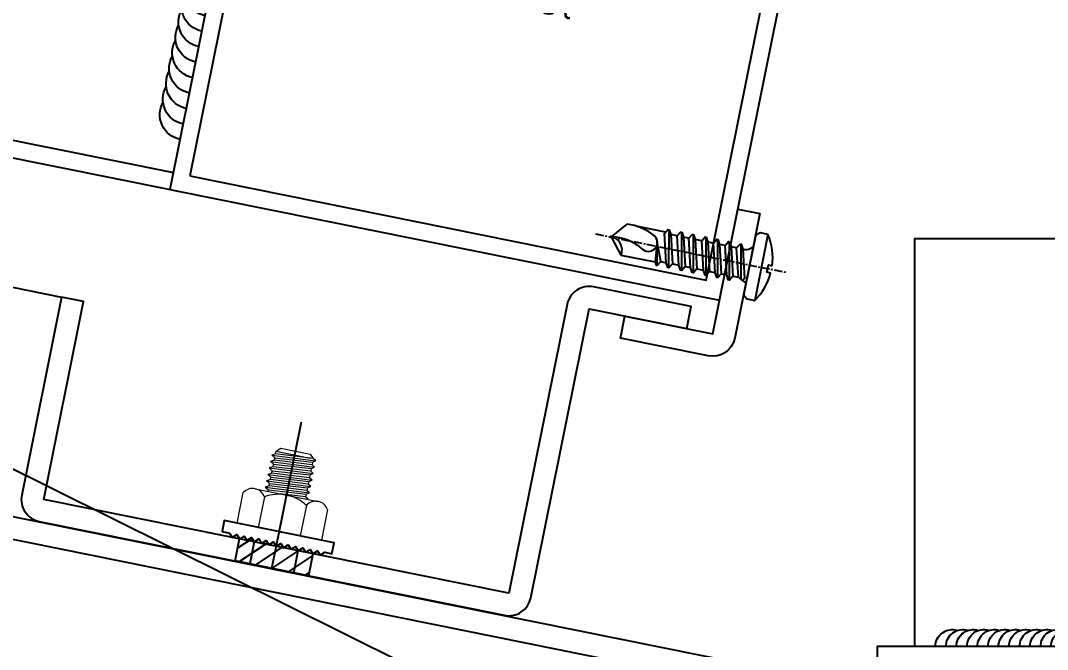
# Model space of a CAD drawing. Extents: x -3378 to 102197, y -3799 to 48702.
# Drawn here: x 85632.6 to 85770, y 23558.2 to 23642.3 of the extents above; entities that cross this region are included whole.
import ezdxf

# ---------------------------------------------------------------- set-up
doc = ezdxf.new("R2010")
doc.units = 0
doc.linetypes.add('CENTER', pattern=[2, 1.25, -0.25, 0.25, -0.25])
for name, color, linetype in [('11', 11, 'Continuous'), ('24WELD', 55, 'Continuous'), ('3', 3, 'Continuous'), ('4', 4, 'Continuous'), ('6', 6, 'Continuous'), ('ARR', 6, 'Continuous'), ('BCM-DIM', 54, 'Continuous'), ('DIM', 173, 'Continuous'), ('GM_SECT_15', 15, 'Continuous'), ('LAYER3', 165, 'Continuous'), ('螺絲 固定五金 FASTENERS', 124, 'Continuous'), ('視覺模型鋁擠型暫替', 4, 'Continuous'), ('視覺模型鋁擠型暫替材質文字', 1, 'Continuous'), ('金屬面材 METAL PANEL', 2, 'Continuous')]:
    doc.layers.add(name, color=color, linetype=linetype)
doc.layers.add('12', color=3, linetype='Continuous', lineweight=9)
doc.layers.add('不顯示', color=254, linetype='Continuous', plot=False)
doc.styles.add('DIM', font='simplex.shx', dxfattribs={"bigfont": 'chineset.shx'})
doc.styles.add('GM_ANNO_TEXT', font='simplex.shx', dxfattribs={"width": 0.8})
doc.dimstyles.new('GM_DIM', dxfattribs={"dimscale": 0, "dimtxt": 20, "dimasz": 10, "dimexe": 5, "dimexo": 5, "dimgap": 5, "dimtad": 1, "dimdec": 0, "dimdsep": 46, "dimtxsty": 'GM_ANNO_TEXT', "dimblk": 'ARCHTICK', "dimcen": 0, "dimclrd": 4, "dimclre": 4, "dimclrt": 10, "dimadec": 0, "dimazin": 2, "dimtfac": 1, "dimtdec": 0, "dimtix": 1, "dimtofl": 0, "dimtmove": 2, "dimatfit": 3, "dimfxl": 1.5, "dimarcsym": 1})

# ---------------------------------------------------------------- blocks, each defined once
blk = doc.blocks.new('A$C19b21843')
at = {"layer": '11'}
blk.add_lwpolyline([(3.5, 4), (3, 3.5), (3.5, 3), (3, 2.5), (3.5, 2), (3, 1.5), (3.5, 1), (3.5, 0), (5, 0), (5, 15), (3.5, 15), (3.5, 14), (3, 13.5), (3.5, 13), (3, 12.5), (3.5, 12), (3, 11.5), (3.5, 11), (3, 10.5), (3.5, 10), (3, 9.5), (3.5, 9), (3, 8.5), (3.5, 8), (3, 7.5), (3.5, 7), (3, 6.5), (3.5, 6), (3, 5.5), (3.5, 5), (3, 4.5)], close=True, dxfattribs=at)
at = {"layer": '12'}
for p, q in [((5, 13.25), (9.17, 13.25)), ((10, 11.81), (10, 3.19)), ((9.17, 10.37), (5, 10.37)), ((10, 10.03), (10.19, 10.03)), ((10.46, 10.5), (10.89, 4.57)), ((10.73, 10.03), (11.06, 10.03)), ((11.34, 10.5), (11.77, 4.57)), ((11.61, 10.03), (11.94, 10.03)), ((12.21, 10.5), (12.64, 4.57)), ((12.48, 10.03), (12.81, 10.03)), ((13.09, 10.5), (13.52, 4.57)), ((13.36, 10.03), (13.69, 10.03)), ((13.96, 10.5), (14.39, 4.57)), ((14.23, 10.03), (14.56, 10.03)), ((14.84, 10.5), (15.27, 4.57)), ((9.17, 4.63), (5, 4.63)), ((10, 4.95), (10.02, 4.57)), ((10.62, 4.97), (10.25, 4.97)), ((11.5, 4.97), (11.13, 4.97)), ((12.38, 4.97), (12, 4.97)), ((13.25, 4.97), (12.88, 4.97)), ((14.12, 4.97), (13.75, 4.97)), ((15, 4.97), (14.63, 4.97)), ((9.17, 1.75), (5, 1.75))]:
    blk.add_line(p, q, dxfattribs=at)
for points in [[(10.73, 10.03), (10.46, 10.5), (10.19, 10.03), (10.62, 4.97), (10.89, 4.57), (11.13, 4.97)], [(11.61, 10.03), (11.34, 10.5), (11.06, 10.03), (11.5, 4.97), (11.77, 4.57), (12, 4.97)], [(12.48, 10.03), (12.21, 10.5), (11.94, 10.03), (12.38, 4.97), (12.64, 4.57), (12.88, 4.97)], [(13.36, 10.03), (13.09, 10.5), (12.81, 10.03), (13.25, 4.97), (13.52, 4.57), (13.75, 4.97)], [(14.23, 10.03), (13.96, 10.5), (13.69, 10.03), (14.12, 4.97), (14.39, 4.57), (14.63, 4.97)], [(15.11, 10.03), (14.84, 10.5), (14.56, 10.03), (15, 4.97), (15.27, 4.57), (15.5, 4.97)]]:
    blk.add_lwpolyline(points, close=True, dxfattribs=at)
for points in [[(15.11, 10.03), (15.47, 10.03), (15.47, 5.41)], [(15.47, 10.03), (16, 9.5), (16, 5.5), (15.5, 5)], [(10, 4.59), (10.02, 4.57), (10.25, 4.97), (10, 8.4)]]:
    blk.add_lwpolyline(points, dxfattribs=at)
for centre, radius, start, end in [((8.34, 11.81), 1.66, 300, 60), ((4.63, 7.5), 5.37, 327.686, 32.314), ((8.34, 3.19), 1.66, 300, 60)]:
    blk.add_arc(centre, radius, start, end, dxfattribs=at)
at = {"layer": '3'}
for p, q in [((1.77, 12.5), (3.38, 10.88)), ((0, 12.01), (3.25, 8.75)), ((3, 10.5), (0, 10.5)), ((0, 9.74), (3.12, 6.62)), ((0, 7.48), (3.49, 3.99)), ((0, 5.22), (2.72, 2.5)), ((0, 4.5), (3, 4.5)), ((0, 2.96), (0.46, 2.5))]:
    blk.add_line(p, q, dxfattribs=at)
at = {"layer": '4'}
blk.add_line((0, 7.5), (20, 7.5), dxfattribs=at)
at = {"layer": '6'}
blk.add_lwpolyline([(0, 12.5), (3, 12.5), (3.5, 12), (3, 11.5), (3.5, 11), (3, 10.5), (3.5, 10), (3, 9.5), (3.5, 9), (3, 8.5), (3.5, 8), (3, 7.5), (3.5, 7), (3, 6.5), (3.5, 6), (3, 5.5), (3.5, 5), (3, 4.5), (3.5, 4), (3, 3.5), (3.5, 3), (3, 2.5), (0, 2.5)], close=True, dxfattribs=at)
blk = doc.blocks.new('A$C20AE7E0D')
at = {"layer": 'ARR', "color": 0, "linetype": 'ByBlock', "ltscale": 0.3}
for p, q in [((-1.61, -4.5), (-1.61, 4.5)), ((0.5, 2.24), (1.14, 1.9)), ((0.72, 2.13), (1.65, -2.5)), ((1.89, 1.9), (1.14, 1.9)), ((2.24, 2.5), (3.24, -2.5)), ((3.48, 1.9), (2.73, 1.9)), ((3.83, 2.5), (4.83, -2.5)), ((5.07, 1.9), (4.32, 1.9)), ((5.42, 2.5), (6.42, -2.5)), ((6.81, 1.9), (5.91, 1.9)), ((7.16, 2.5), (8.16, -2.5)), ((8.4, 1.9), (7.65, 1.9)), ((8.75, 2.5), (9.75, -2.5)), ((10.14, 1.9), (9.24, 1.9)), ((10.49, 2.5), (11.49, -2.5)), ((11.73, 1.9), (10.98, 1.9)), ((12.08, 2.5), (12.7, -0.6)), ((17.12, 2.1), (12.46, 2.1)), ((18.83, 0.06), (17.12, 2.1)), ((18.83, 0.06), (18.95, 0.06)), ((19, -0.01), (19, 0.01)), ((18.83, -0.06), (17.12, -2.1)), ((18.83, -0.06), (18.95, -0.06)), ((2.14, -1.9), (2.89, -1.9)), ((3.73, -1.9), (4.48, -1.9)), ((5.32, -1.9), (6.07, -1.9)), ((6.91, -1.9), (7.81, -1.9)), ((8.65, -1.9), (9.4, -1.9)), ((10.24, -1.9), (11.14, -1.9)), ((11.87, -2.1), (15.91, -2.1))]:
    blk.add_line(p, q, dxfattribs=at)
at = {"layer": 'ARR', "color": 0, "linetype": 'CENTER', "ltscale": 0.87}
blk.add_line((21, 0), (-5.1, 0), dxfattribs=at)
at = {"layer": 'ARR', "color": 0, "linetype": 'ByBlock', "ltscale": 0.3}
blk.add_lwpolyline([(-2.98, -0.5, 0.134476), (-1.61, -4.5), (-0.58, -4.5, 0.198912), (-0.44, -4.44), (-0.06, -4.06, 0.198912), (0, -3.92), (0, 3.92, 0.198912), (-0.06, 4.06), (-0.44, 4.44, 0.198912), (-0.58, 4.5), (-1.61, 4.5, 0.134562), (-2.98, 0.5), (-2.48, 0.5), (-2.48, -0.5), (-2.98, -0.5)], format="xyb", dxfattribs=at)
blk.add_lwpolyline([(1.14, 1.9), (2.14, -1.9), (1.8, -2.5), (1.65, -2.5), (1.3, -1.9), (0.3, 1.9), (0.5, 2.24)], dxfattribs=at)
for points in [[(3.24, -2.5), (2.89, -1.9), (1.89, 1.9), (2.24, 2.5), (2.39, 2.5), (2.73, 1.9), (3.73, -1.9), (3.39, -2.5)], [(4.83, -2.5), (4.48, -1.9), (3.48, 1.9), (3.83, 2.5), (3.98, 2.5), (4.32, 1.9), (5.32, -1.9), (4.98, -2.5)], [(6.42, -2.5), (6.07, -1.9), (5.07, 1.9), (5.42, 2.5), (5.57, 2.5), (5.91, 1.9), (6.91, -1.9), (6.57, -2.5)], [(8.16, -2.5), (7.81, -1.9), (6.81, 1.9), (7.16, 2.5), (7.31, 2.5), (7.65, 1.9), (8.65, -1.9), (8.31, -2.5)], [(9.75, -2.5), (9.4, -1.9), (8.4, 1.9), (8.75, 2.5), (8.9, 2.5), (9.24, 1.9), (10.24, -1.9), (9.9, -2.5)], [(11.49, -2.5), (11.14, -1.9), (10.14, 1.9), (10.49, 2.5), (10.64, 2.5), (10.98, 1.9), (11.98, -1.9), (11.64, -2.5)], [(12.08, 2.5), (11.73, 1.9), (12.7, -0.6), (12.46, 2.1), (12.23, 2.5)]]:
    blk.add_lwpolyline(points, close=True, dxfattribs=at)
for centre, radius, start, end in [((0.67, 3.07), 0.874, 220.3388, 257.7802), ((18.9, 1.75), 1.82, 168.8617, 267.6865), ((13.86, -0.29), 1.2, 56.152, 236.152), ((17.85, 6.88), 7.01, 241.6458, 278.008), ((18.95, 0.01), 0.05, 0, 90), ((16.52, 4.88), 7.01, 241.6458, 274.9541), ((18.95, -0.01), 0.05, 270, 0), ((1.17, -3.34), 1.44, 84.7312, 144.22)]:
    blk.add_arc(centre, radius, start, end, dxfattribs=at)
blk = doc.blocks.new('*U77')
at = {"color": 0, "linetype": 'ByBlock'}
blk.add_blockref('A$C20AE7E0D', (0, 0), dxfattribs=at)
blk = doc.blocks.new('75x75x2.3t')
at = {"layer": 'GM_SECT_15'}
for points in [[(0, -75), (75, -75), (75, 0), (0, 0)], [(2.3, -72.7), (72.7, -72.7), (72.7, -2.3), (2.3, -2.3)]]:
    blk.add_lwpolyline(points, close=True, dxfattribs=at)
at = {"layer": '不顯示', "linetype": 'Continuous', "insert": (21.79, -38.48), "char_height": 3.5, "attachment_point": 1, "style": 'DIM'}
blk.add_mtext_dynamic_manual_height_columns('75x75x2.3t', width=3.4858, gutter_width=17.5, heights=[0], dxfattribs=at)
blk = doc.blocks.new('箭頭2')
at = {"layer": 'LAYER3', "ltscale": 10}
blk.add_line((0, -5.77), (0, -205.77), dxfattribs=at)
blk = doc.blocks.new('L3燈具')
at = {"layer": 'LAYER3', "xscale": -1, "rotation": 71.53372761617614}
blk.add_blockref('箭頭2', (-225.15, 102.04, 0.01), dxfattribs=at)
blk = doc.blocks.new('*U654')
for centre, end in [((-143.92, 4.67), 286.3529), ((-141.43, 4.59), 286.3529), ((-138.93, 4.5), 286.3529), ((-136.43, 4.42), 286.3529), ((-133.93, 4.34), 286.3529), ((-131.43, 4.26), 286.3529), ((-128.93, 4.18), 286.3529), ((-126.43, 4.1), 286.3529), ((-123.93, 4.02), 286.3529), ((-121.44, 3.94), 286.3529), ((-118.94, 3.86), 286.3529), ((-116.44, 3.78), 286.3529), ((-113.94, 3.69), 286.3529), ((-111.44, 3.61), 286.3529), ((-108.94, 3.53), 286.3529), ((-106.44, 3.45), 286.3529), ((-103.95, 3.37), 286.3529), ((-101.45, 3.29), 286.3529), ((-98.95, 3.21), 286.3529), ((-96.45, 3.13), 286.3529), ((-93.95, 3.05), 286.3529), ((-91.45, 2.96), 286.3529), ((-88.95, 2.88), 286.3529), ((-86.45, 2.8), 286.3529), ((-83.96, 2.72), 286.3529), ((-81.46, 2.64), 286.3529), ((-78.96, 2.56), 286.3529), ((-76.46, 2.48), 286.3529), ((-73.96, 2.4), 286.3529), ((-71.46, 2.32), 286.3529), ((-68.96, 2.24), 286.3529), ((-66.47, 2.15), 286.3529), ((-63.97, 2.07), 286.3529), ((-61.47, 1.99), 286.3529), ((-58.97, 1.91), 286.3529), ((-56.47, 1.83), 286.3529), ((-53.97, 1.75), 286.3529), ((-51.47, 1.67), 286.3529), ((-48.97, 1.59), 286.3529), ((-46.48, 1.51), 286.3529), ((-43.98, 1.43), 286.3529), ((-41.48, 1.34), 286.3529), ((-38.98, 1.26), 286.3529), ((-36.48, 1.18), 286.3529), ((-33.98, 1.1), 286.3529), ((-31.48, 1.02), 286.3529), ((-28.98, 0.94), 286.3529), ((-26.49, 0.86), 286.3529), ((-23.99, 0.78), 286.3529), ((-21.49, 0.7), 286.3529), ((-18.99, 0.62), 286.3529), ((-16.49, 0.53), 286.3529), ((-13.99, 0.45), 286.3529), ((-11.49, 0.37), 286.3529), ((-9, 0.29), 286.3529), ((-6.5, 0.21), 286.3529), ((-4, 0.13), 358.1431)]:
    blk.add_arc(centre, 4, 178.1431, end)
blk = doc.blocks.new('組件01')
at = {"layer": '金屬面材 METAL PANEL', "linetype": 'Continuous'}
blk.add_lwpolyline([(-3, 62.5), (-3, 3), (-110, 3), (-110, 0), (-3, 0, 0.414214), (0, 3), (0, 62.5)], format="xyb", close=True, dxfattribs=at)
blk.add_lwpolyline([(-3, 57.5), (-105, 57.5), (-105, 3)], dxfattribs=at)
at = {"layer": '24WELD', "xscale": -0.5625000000000022, "yscale": 0.5625000000000022, "zscale": 0.5625, "rotation": 178.1430628016457}
blk.add_blockref('*U654', (-18.97, 3), dxfattribs=at)
blk = doc.blocks.new('*U412')
for centre, end in [((-68.96, 2.24), 286.3529), ((-66.47, 2.15), 286.3529), ((-63.97, 2.07), 286.3529), ((-61.47, 1.99), 286.3529), ((-58.97, 1.91), 286.3529), ((-56.47, 1.83), 286.3529), ((-53.97, 1.75), 286.3529), ((-51.47, 1.67), 286.3529), ((-48.97, 1.59), 286.3529), ((-46.48, 1.51), 286.3529), ((-43.98, 1.43), 286.3529), ((-41.48, 1.34), 286.3529), ((-38.98, 1.26), 286.3529), ((-36.48, 1.18), 286.3529), ((-33.98, 1.1), 286.3529), ((-31.48, 1.02), 286.3529), ((-28.98, 0.94), 286.3529), ((-26.49, 0.86), 286.3529), ((-23.99, 0.78), 286.3529), ((-21.49, 0.7), 286.3529), ((-18.99, 0.62), 286.3529), ((-16.49, 0.53), 286.3529), ((-13.99, 0.45), 286.3529), ((-11.49, 0.37), 286.3529), ((-9, 0.29), 286.3529), ((-6.5, 0.21), 286.3529), ((-4, 0.13), 358.1431)]:
    blk.add_arc(centre, 4, 178.1431, end)
blk = doc.blocks.new('_ArchTick')
at = {"color": 0, "linetype": 'ByBlock', "const_width": 0.15}
blk.add_lwpolyline([(-0.5, -0.5), (0.5, 0.5)], dxfattribs=at)
blk = doc.blocks.new('*D867')
at = {"layer": 'Defpoints', "color": 0, "ltscale": 10, "transparency": 16777216}
for p in [(85857.2, 24228.09, 0), (85594.88, 22648.09), (85857.2, 22648.09, 0)]:
    blk.add_point(p, dxfattribs=at)
at = {"layer": 'DIM', "color": 4, "lineweight": -2, "ltscale": 10, "transparency": 16777216}
for p, q in [((85852.2, 24228.09), (85589.88, 24228.09)), ((85594.88, 24228.09), (85594.88, 22648.09)), ((85852.2, 22648.09), (85589.88, 22648.09))]:
    blk.add_line(p, q, dxfattribs=at)
at = {"layer": 'DIM', "color": 4, "lineweight": -2, "ltscale": 10, "transparency": 16777216, "xscale": 10, "yscale": 10, "zscale": 10}
for p, rotation in [((85594.88, 24228.09), 90), ((85594.88, 22648.09), 270)]:
    blk.add_blockref('_ArchTick', p, dxfattribs=dict(at, rotation=rotation))
at = {"layer": 'DIM', "color": 10, "ltscale": 10, "transparency": 16777216, "insert": (85579.88, 23438.09), "char_height": 20, "attachment_point": 5, "rotation": 90, "style": 'GM_ANNO_TEXT', "bg_fill": 3, "box_fill_scale": 1.1, "bg_fill_color": 256, "bg_fill_true_color": 13158600, "bg_fill_transparency": 0}
blk.add_mtext('1580', dxfattribs=at)

msp = doc.modelspace()

# ---------------------------------------------------------------- linework, layer by layer
at = {"layer": 'GM_SECT_15'}
for p, q in [((83876.547, 23980.333, 0), (85653.083, 23621.942)), ((83874.247, 23978.451, 0), (85652.628, 23619.687))]:
    msp.add_line(p, q, dxfattribs=at)
at = {"layer": '視覺模型鋁擠型暫替', "linetype": 'Continuous'}
msp.add_lwpolyline([(85731.507, 23616.45), (85728.145, 23599.786, -0.4142135), (85724.611, 23597.439), (85712.848, 23599.812), (85713.442, 23602.752), (85725.205, 23600.379), (85728.566, 23617.044), (85731.507, 23616.45)], format="xyb", dxfattribs=at)
msp.add_lwpolyline([(85638.138, 23605.294), (85632.798, 23578.827, 0.4142136), (85635.146, 23575.293), (85697.344, 23562.746, 0.4142136), (85700.878, 23565.093), (85708.669, 23603.715), (85721.744, 23601.077), (85722.337, 23604.018), (85709.262, 23606.656, 0.4142136), (85705.728, 23604.308), (85697.937, 23565.686), (85635.739, 23578.234), (85641.078, 23604.701)], format="xyb", close=True, dxfattribs=at)
at = {"layer": '金屬面材 METAL PANEL'}
for p, q in [((83924.094, 23951.035), (85638.138, 23605.294)), ((83915.237, 23922.217), (85734.626, 23555.181)), ((83914.644, 23919.276), (85734.033, 23552.24))]:
    msp.add_line(p, q, dxfattribs=at)
at = {"layer": '金屬面材 METAL PANEL', "linetype": 'Continuous'}
msp.add_lwpolyline([(85731.507, 23616.45), (85728.145, 23599.786, -0.4142135), (85724.611, 23597.439), (85712.848, 23599.812), (85713.442, 23602.752), (85725.205, 23600.379), (85728.566, 23617.044), (85731.507, 23616.45)], format="xyb", dxfattribs=at)
msp.add_lwpolyline([(85638.138, 23605.294), (85632.798, 23578.827, 0.4142136), (85635.146, 23575.293), (85697.344, 23562.746, 0.4142136), (85700.878, 23565.093), (85708.669, 23603.715), (85721.744, 23601.077), (85722.337, 23604.018), (85709.262, 23606.656, 0.4142136), (85705.728, 23604.308), (85697.937, 23565.686), (85635.739, 23578.234), (85641.078, 23604.701)], format="xyb", close=True, dxfattribs=at)

# ---------------------------------------------------------------- block references
at = {"layer": '24WELD', "xscale": -0.8437500000000008, "yscale": 0.8437500000000008, "zscale": 0.8437500000000008, "rotation": 256.7664730757547}
msp.add_blockref('*U412', (85666.124, 23686.763), dxfattribs=at)
at = {"layer": 'BCM-DIM', "rotation": 78.5944473646963}
msp.add_blockref('A$C19b21843', (85673.597, 23567.536), dxfattribs=at)
msp.add_blockref('A$C19b21843', (85673.597, 23567.536), dxfattribs=at)
at = {"layer": '螺絲 固定五金 FASTENERS', "rotation": 168.5944514146879}
msp.add_blockref('*U77', (85730.123, 23609.586), dxfattribs=at)
msp.add_blockref('*U77', (85730.123, 23609.586), dxfattribs=at)
at = {"layer": '視覺模型鋁擠型暫替', "linetype": 'Continuous', "rotation": 352.0386746788479}
msp.add_blockref('L3燈具', (85708.369, 23515.735, 0), dxfattribs=at)
at = {"layer": '視覺模型鋁擠型暫替', "linetype": 'Continuous'}
msp.add_blockref('組件01', (85857.201, 23555.585, 0), dxfattribs=at)
at = {"layer": '視覺模型鋁擠型暫替材質文字', "linetype": 'Continuous', "rotation": 348.5944516515333}
msp.add_blockref('75x75x2.3t', (85667.422, 23693.214), dxfattribs=at)

# ---------------------------------------------------------------- next in the draw order: dimensions: what is measured, and where the dimension line sits
at = {"layer": 'DIM', "ltscale": 10}
dim = msp.add_linear_dim(base=(85594.875, 22648.085), p1=(85857.201, 24228.085, 0), p2=(85857.201, 22648.085, 0), angle=90, dimstyle='GM_DIM', override={"dimscale": 1, "dimfxl": 10, "dimtfill": 1, "dimtfillclr": 1}, dxfattribs=at)
dim.commit()
dim.dimension.update_dxf_attribs({"geometry": '*D867', "text_midpoint": (85579.875, 23438.085)})

doc.saveas('drawing.dxf')
